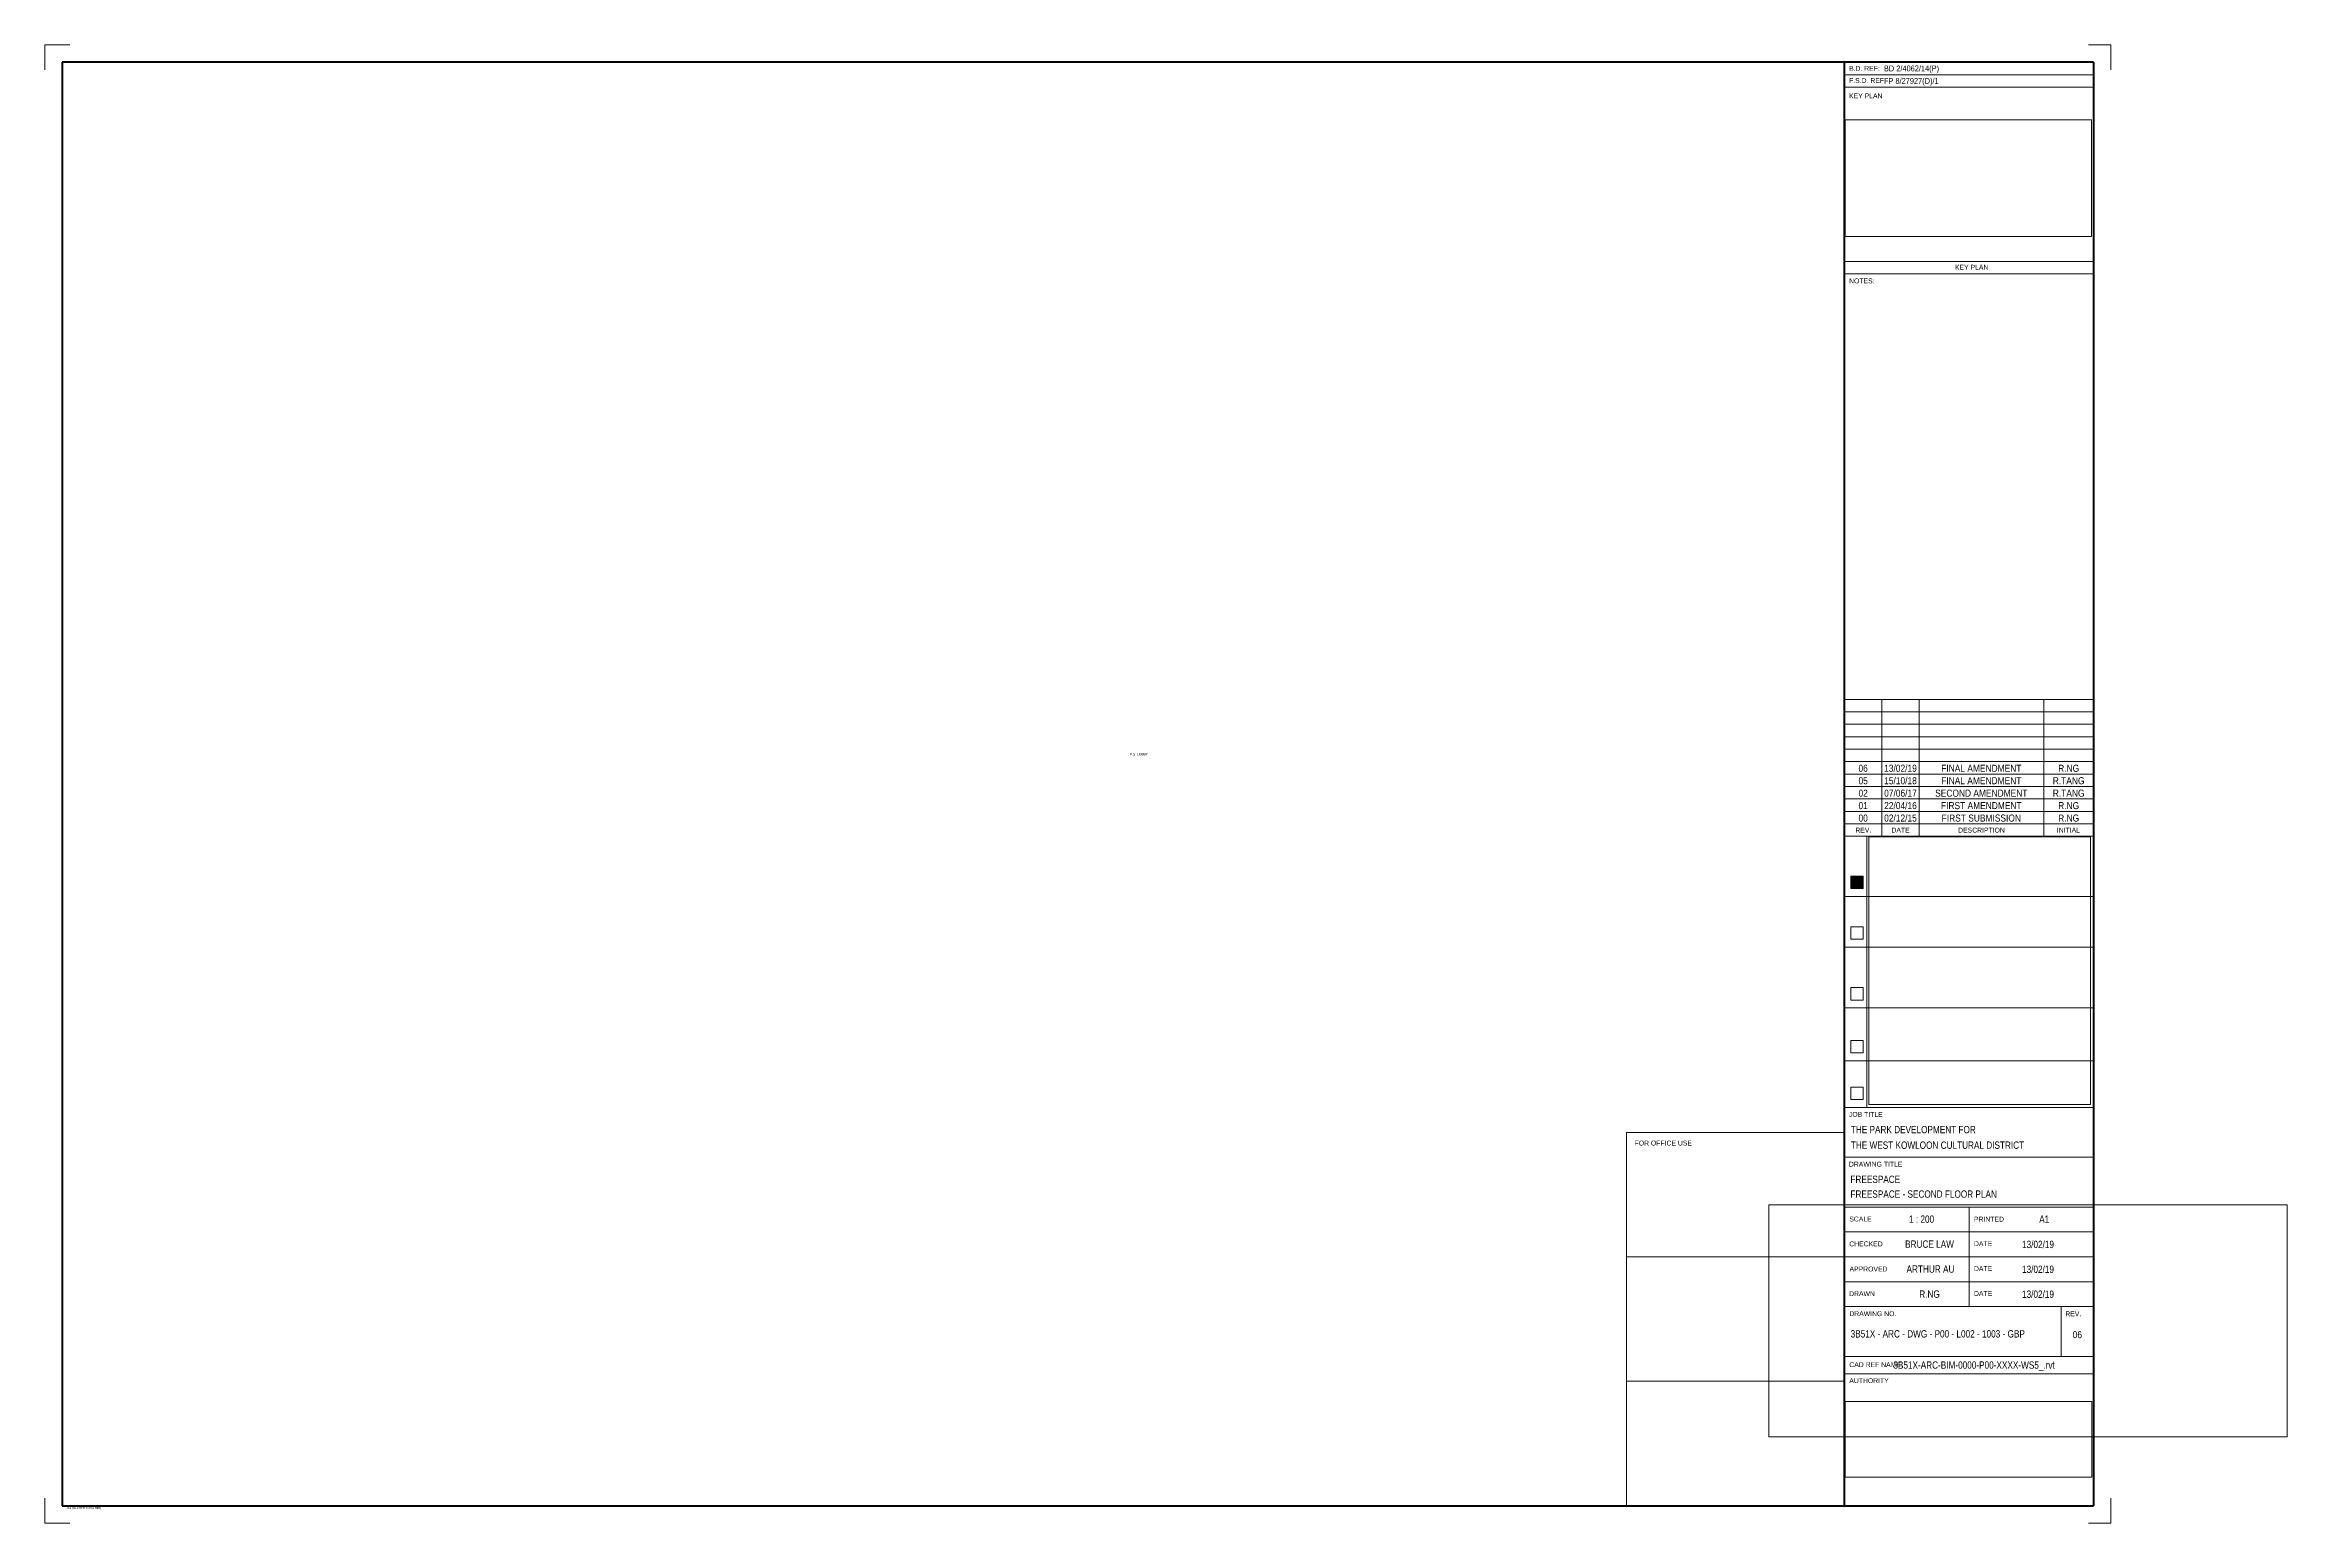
# Paper-space layout 'Layout1' of a CAD drawing. Header units: millimetres. Extents: x -216 to 685, y 545 to 1139.
import ezdxf

# ---------------------------------------------------------------- set-up
doc = ezdxf.new("R2010")
doc.units = ezdxf.units.MM
for name, color, linetype, lineweight in [('A-DETL', 90, 'Continuous', 9), ('G-ANNO-TEXT', 231, 'Continuous', 5), ('G-ANNO-TTLB', 6, 'Continuous', 15), ('G-ANNO-TTLB-THIN', 151, 'Continuous', 15), ('G-ANNO-TTLB-WIDE', 214, 'Continuous', 60)]:
    doc.layers.add(name, color=color, linetype=linetype, lineweight=lineweight)
doc.styles.add('Arial_4', font='arial.ttf', dxfattribs={"width": 0.8, "height": 1.967066})
doc.styles.add('Arial_5', font='arial.ttf', dxfattribs={"width": 0.8, "height": 2.950599})
doc.styles.add('Swis721 BT_10', font='swiss.ttf', dxfattribs={"width": 0.95, "height": 0.946071})
doc.styles.add('Swis721 BT_11', font='swiss.ttf', dxfattribs={"width": 0.85, "height": 2.838213})
doc.styles.add('Swis721 BT_12', font='swiss.ttf', dxfattribs={"width": 0.9, "height": 2.365177})
doc.styles.add('Swis721 BT_13', font='swiss.ttf', dxfattribs={"width": 0.9, "height": 0.946071})
picture_1 = doc.add_image_def('image1.jpg', size_in_pixel=(1170, 359))
picture_2 = doc.add_image_def('image2.jpg', size_in_pixel=(1061, 1282))
picture_3 = doc.add_image_def('image3.jpg', size_in_pixel=(1170, 554))

# ---------------------------------------------------------------- blocks, each defined once
blk = doc.blocks.new('WestKL-A0-L_GBP_0028 - B_W-11744261-FREESPACE - SECOND FLOOR PLAN')
at = {"layer": 'G-ANNO-TTLB', "lineweight": 5}
blk.add_hatch(color=256, dxfattribs=at).paths.add_polyline_path([(509.46, 804.64), (514.46, 804.64), (514.46, 799.64), (509.46, 799.64)], flags=0)
at = {"layer": 'G-ANNO-TTLB'}
for p, q in [((507, 875.66), (607, 875.66)), ((522, 875.66), (522, 820.66)), ((537, 875.66), (537, 820.66)), ((587, 875.66), (587, 820.66)), ((507, 870.66), (607, 870.66)), ((507, 865.66), (607, 865.66)), ((507, 860.66), (607, 860.66)), ((507, 855.66), (607, 855.66)), ((507, 850.66), (607, 850.66)), ((507, 845.66), (607, 845.66)), ((507, 840.66), (607, 840.66)), ((507, 835.66), (607, 835.66)), ((507, 830.66), (607, 830.66)), ((507, 825.66), (607, 825.66)), ((507, 820.66), (607, 820.66)), ((509.46, 804.64), (509.46, 799.64)), ((514.46, 804.64), (509.46, 804.64)), ((514.46, 799.64), (514.46, 804.64)), ((507, 796.44), (607, 796.44)), ((509.46, 799.64), (514.46, 799.64)), ((507, 776.09), (607, 776.09)), ((507, 751.65), (607, 751.65)), ((507, 730.45), (607, 730.45)), ((507, 711.65), (607, 711.65)), ((419.46, 701.65), (507, 701.65)), ((419.46, 551.65), (419.46, 701.65)), ((507, 691.65), (607, 691.65)), ((507, 671.65), (607, 671.65)), ((507, 661.65), (607, 661.65)), ((419.46, 651.65), (507, 651.65)), ((419.46, 601.65), (507, 601.65))]:
    blk.add_line(p, q, dxfattribs=at)
at = {"layer": 'G-ANNO-TTLB-THIN'}
for p, q in [((-216, 1138.65), (-205.99, 1138.65)), ((-216, 1138.65), (-216, 1128.65)), ((605, 1138.65), (614, 1138.65)), ((614, 1128.65), (614, 1138.65)), ((507, 1126.64), (607, 1126.64)), ((507, 1121.64), (607, 1121.64)), ((507, 1051.64), (607, 1051.64)), ((507, 1046.64), (607, 1046.64)), ((516, 711.65), (516, 820.66)), ((509.46, 799.64), (509.46, 804.64)), ((509.46, 804.64), (514.46, 804.64)), ((514.46, 804.64), (514.46, 799.64)), ((514.46, 799.64), (509.46, 799.64)), ((509.46, 779.29), (509.46, 784.29)), ((509.46, 784.29), (514.46, 784.29)), ((514.46, 784.29), (514.46, 779.29)), ((514.46, 779.29), (509.46, 779.29)), ((509.46, 754.85), (509.46, 759.85)), ((509.46, 759.85), (514.46, 759.85)), ((514.46, 759.85), (514.46, 754.85)), ((514.46, 754.85), (509.46, 754.85)), ((509.46, 733.65), (509.46, 738.65)), ((509.46, 738.65), (514.46, 738.65)), ((514.46, 733.65), (509.46, 733.65)), ((514.46, 738.65), (514.46, 733.65)), ((509.46, 714.85), (509.46, 719.85)), ((509.46, 719.85), (514.46, 719.85)), ((514.46, 714.85), (509.46, 714.85)), ((514.46, 719.85), (514.46, 714.85)), ((557, 631.65), (557, 671.65)), ((507, 651.65), (607, 651.65)), ((507, 641.65), (607, 641.65)), ((507, 631.65), (607, 631.65)), ((594, 611.65), (594, 631.65)), ((507, 611.65), (607, 611.65)), ((507, 604.65), (607, 604.65)), ((-215.99, 554.65), (-215.99, 544.65)), ((614, 544.65), (614, 554.65)), ((-215.99, 544.65), (-205.99, 544.65)), ((605, 544.65), (614, 544.65))]:
    blk.add_line(p, q, dxfattribs=at)
at = {"layer": 'G-ANNO-TTLB-WIDE'}
for p, q in [((-209, 1131.65), (-209, 551.65)), ((607, 1131.65), (-209, 1131.65)), ((507, 551.65), (507, 1131.65)), ((607, 1131.65), (607, 551.65)), ((-209, 551.65), (607, 551.65))]:
    blk.add_line(p, q, dxfattribs=at)
at = {"layer": 'G-ANNO-TTLB', "lineweight": 5}
for s, insert, char_height, width, attachment_point, line_spacing_factor, style in [('B.D. REF:', (508.82, 1130.17), 1.967, 11.664, 1, 0.938532, 'Arial_4'), ('F.S.D. REF:', (508.82, 1125.27), 1.9671, 13.968, 1, 0.938532, 'Arial_4'), ('KEY PLAN', (508.82, 1119.12), 1.967, 12.672, 1, 0.938532, 'Arial_4'), ('KEY PLAN', (551.36, 1050.26), 1.967, 12.672, 1, 0.938532, 'Arial_4'), ('NOTES:', (508.83, 1044.78), 1.967, 9.648, 1, 0.938532, 'Arial_4'), ('REV.', (514.53, 824.1), 1.967, 6.048, 2, 0.938532, 'Arial_4'), ('DATE', (529.51, 824.1), 1.967, 6.912, 2, 0.938532, 'Arial_4'), ('DESCRIPTION', (562.01, 824.1), 1.9671, 17.712, 2, 0.938532, 'Arial_4'), ('INITIAL', (596.94, 824.1), 1.967, 8.784, 2, 0.938532, 'Arial_4'), ('JOB TITLE', (508.75, 709.87), 1.967, 12.816, 1, 0.938532, 'Arial_4'), ('FOR OFFICE USE', (422.66, 698.36), 1.9671, 21.744, 1, 0.938532, 'Arial_4'), ('DRAWING TITLE', (508.75, 689.87), 1.9671, 20.304, 1, 0.938532, 'Arial_4'), ('SCALE', (508.91, 667.84), 1.967, 8.496, 1, 0.938532, 'Arial_4'), ('PRINTED', (558.99, 667.76), 1.967, 11.376, 1, 0.938532, 'Arial_4'), ('CHECKED', (508.91, 657.84), 1.967, 12.672, 1, 0.938532, 'Arial_4'), ('DATE', (558.99, 657.92), 1.967, 6.912, 1, 0.938532, 'Arial_4'), ('APPROVED', (508.99, 647.76), 1.967, 14.4, 1, 0.938532, 'Arial_4'), ('DATE', (558.99, 647.92), 1.967, 6.912, 1, 0.938532, 'Arial_4'), ('DRAWN', (508.83, 637.84), 1.967, 9.792, 1, 0.938532, 'Arial_4'), ('DATE', (558.99, 637.92), 1.967, 6.912, 1, 0.938532, 'Arial_4'), ('DRAWING NO.', (508.91, 629.8), 1.9671, 17.856, 1, 0.938532, 'Arial_4'), ('REV.', (595.69, 629.76), 1.967, 6.048, 1, 0.938532, 'Arial_4'), ('CAD REF NAME:', (508.91, 609.33), 1.9671, 20.304, 1, 0.938532, 'Arial_4'), ('AUTHORITY', (508.91, 602.9), 1.967, 14.976, 1, 0.938532, 'Arial_4'), ('A1 (840 mm x 594 mm)', (-206.99, 551.32), 0.9461, 15.708, 1, 1.00667, 'Swis721 BT_10')]:
    blk.add_mtext(s, dxfattribs=dict(at, insert=insert, char_height=char_height, width=width, attachment_point=attachment_point, line_spacing_factor=line_spacing_factor, style=style))
at = {"layer": 'G-ANNO-TTLB'}
image = blk.add_image(picture_3, insert=(507.21, 1061.69), size_in_units=(99, 46.88), dxfattribs=at)
image.dxf.flags = 7
image = blk.add_image(picture_2, insert=(516.75, 712.91), size_in_units=(89, 107.54), dxfattribs=at)
image.dxf.flags = 7
image = blk.add_image(picture_1, insert=(507.3, 563.17), size_in_units=(99, 30.38), dxfattribs=at)
image.dxf.flags = 7

psp = doc.layouts.get("Layout1")

# ---------------------------------------------------------------- linework, layer by layer
at = {"layer": 'A-DETL', "lineweight": 18}
psp.add_line((-209, 1131.65), (-9, 1131.65), dxfattribs=at)

# ---------------------------------------------------------------- block references
at = {"layer": 'G-ANNO-TTLB', "lineweight": 5}
psp.add_blockref('WestKL-A0-L_GBP_0028 - B_W-11744261-FREESPACE - SECOND FLOOR PLAN', (0, 0), dxfattribs=at)

# ---------------------------------------------------------------- texts
at = {"layer": 'G-ANNO-TEXT', "color": 7, "line_spacing_factor": 1.00667}
for s, insert, char_height, width, attachment_point, style in [('BD 2/4062/14(P)', (522.82, 1130.34), 2.3652, 26.34, 1, 'Swis721 BT_12'), ('FP 8/27927(D)/1', (522.82, 1125.34), 2.3652, 26.04, 1, 'Swis721 BT_12'), ('F.S. LOBBY', (220.02, 854.12), 0.946, 7.572, 1, 'Swis721 BT_13'), ('06', (514.47, 849.38), 2.838, 4.392, 2, 'Swis721 BT_11'), ('13/02/19', (529.47, 849.38), 2.838, 15.624, 2, 'Swis721 BT_11'), ('FINAL AMENDMENT', (561.94, 849.38), 2.8382, 37.548, 2, 'Swis721 BT_11'), ('R.NG', (597.03, 849.38), 2.838, 9.792, 2, 'Swis721 BT_11'), ('05', (514.47, 844.38), 2.838, 4.392, 2, 'Swis721 BT_11'), ('02', (514.47, 839.38), 2.838, 4.392, 2, 'Swis721 BT_11'), ('07/06/17', (529.47, 839.38), 2.838, 15.624, 2, 'Swis721 BT_11'), ('15/10/18', (529.47, 844.38), 2.838, 15.624, 2, 'Swis721 BT_11'), ('SECOND AMENDMENT', (561.94, 839.38), 2.8382, 43.488, 2, 'Swis721 BT_11'), ('FINAL AMENDMENT', (561.94, 844.38), 2.8382, 37.548, 2, 'Swis721 BT_11'), ('R.TANG', (597.03, 844.38), 2.838, 14.652, 2, 'Swis721 BT_11'), ('R.TANG', (597.03, 839.38), 2.838, 14.652, 2, 'Swis721 BT_11'), ('01', (514.47, 834.38), 2.838, 4.392, 2, 'Swis721 BT_11'), ('00', (514.47, 829.38), 2.838, 4.392, 2, 'Swis721 BT_11'), ('02/12/15', (529.47, 829.38), 2.838, 15.624, 2, 'Swis721 BT_11'), ('22/04/16', (529.47, 834.38), 2.838, 15.624, 2, 'Swis721 BT_11'), ('FIRST AMENDMENT', (561.94, 834.38), 2.8382, 37.476, 2, 'Swis721 BT_11'), ('FIRST SUBMISSION', (561.94, 829.38), 2.8382, 36.828, 2, 'Swis721 BT_11'), ('R.NG', (597.03, 834.38), 2.838, 9.792, 2, 'Swis721 BT_11'), ('R.NG', (597.03, 829.38), 2.838, 9.792, 2, 'Swis721 BT_11'), ('06', (598.65, 621.81), 2.838, 4.392, 1, 'Swis721 BT_11')]:
    psp.add_mtext(s, dxfattribs=dict(at, insert=insert, char_height=char_height, width=width, attachment_point=attachment_point, style=style))
at = {"layer": 'G-ANNO-TTLB', "lineweight": 5, "line_spacing_factor": 0.938532, "style": 'Arial_5'}
for s, insert, char_height, width, attachment_point in [('THE PARK DEVELOPMENT FOR', (509.53, 704.25), 2.9506, 59.184, 1), ('THE WEST KOWLOON CULTURAL DISTRICT', (509.53, 698.01), 2.9506, 82.08, 1), ('FREESPACE', (509.38, 684.28), 2.951, 23.544, 1), ('FREESPACE - SECOND FLOOR PLAN', (509.38, 678.35), 2.9506, 69.336, 1), (' 1 : 200', (537.49, 668.28), 2.951, 12.96, 2), ('A1', (587.22, 668.28), 2.951, 4.752, 2), ('BRUCE LAW', (541.14, 658.25), 2.951, 23.112, 2), ('13/02/19', (584.72, 658.13), 2.951, 15.12, 2), ('ARTHUR AU', (541.53, 648.23), 2.951, 22.68, 2), ('13/02/19', (584.72, 648.13), 2.951, 15.12, 2), ('R.NG', (541.14, 638.16), 2.951, 9.72, 2), ('13/02/19', (584.72, 638.13), 2.951, 15.12, 2), ('3B51X - ARC - DWG - P00 - L002 - 1003 - GBP', (509.45, 622.19), 2.9506, 82.512, 1), ('3B51X-ARC-BIM-0000-P00-XXXX-WS5_.rvt', (526.61, 609.65), 2.9506, 76.464, 1)]:
    psp.add_mtext(s, dxfattribs=dict(at, insert=insert, char_height=char_height, width=width, attachment_point=attachment_point))

# ---------------------------------------------------------------- viewports
at = {"layer": '0'}
psp.add_viewport(center=(580.72, 625.95), size=(208.18, 93.2829), view_center_point=(580.7198, 625.95055), view_height=93.2828753, dxfattribs=at)

doc.saveas('drawing.dxf')
